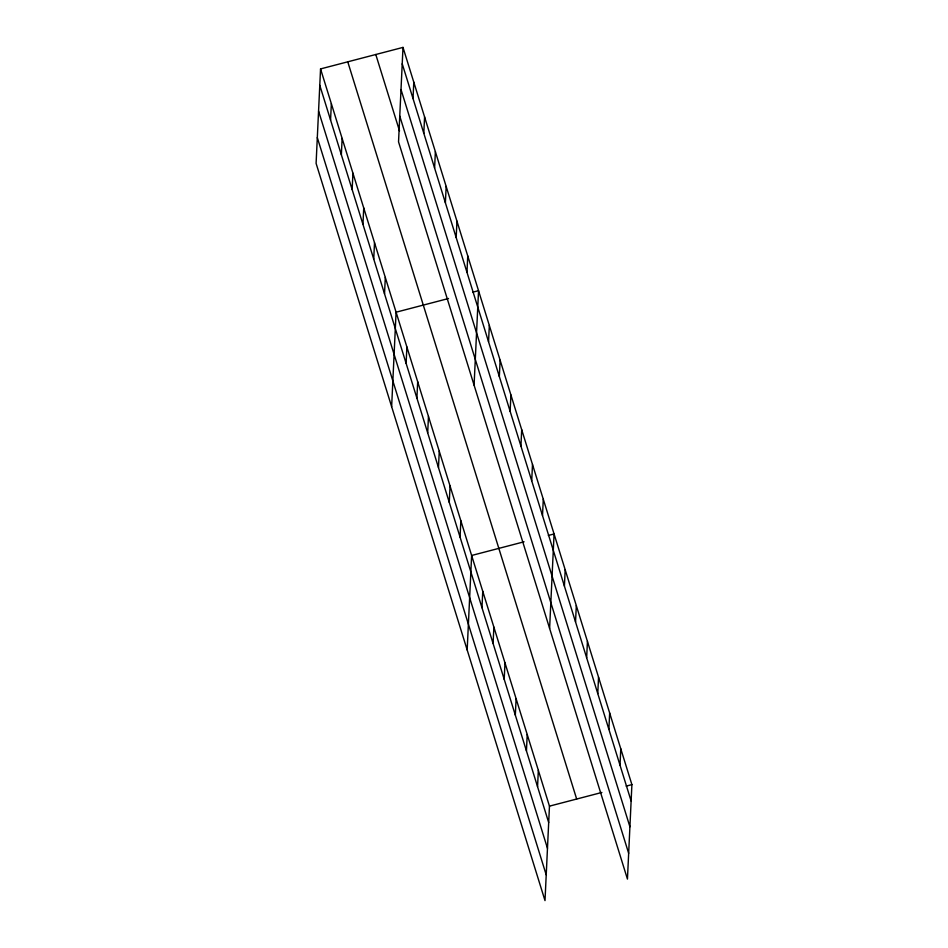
<?xml version="1.0" encoding="UTF-8"?>
<svg xmlns="http://www.w3.org/2000/svg" width="948" height="948" viewBox="0 0 948 948"><rect width="100%" height="100%" fill="white"/><g stroke="black" fill="none" stroke-linecap="round" stroke-linejoin="round"><path stroke-width="1.42" d="M320.554 68.92L316.099 163.376L545.005 900.6L549.461 806.144L320.554 68.92L402.995 47.4L631.901 784.624L627.446 879.08L398.539 141.856L402.995 47.4M330.568 120.064L331.35 103.676M341.363 154.82L342.133 138.432M352.158 189.576L352.929 173.188M362.942 224.332L363.724 207.944M373.737 259.088L374.507 242.688M384.533 293.833L385.303 277.444M391.643 406.668L396.086 312.2L448.523 298.513M413.02 98.545L413.79 82.156M406.111 363.345L406.882 346.956M423.803 133.301L424.586 116.912M416.907 398.101L417.677 381.712M434.599 168.057L435.369 151.668M427.69 432.857L428.46 416.468M445.394 202.813L446.164 186.424M438.486 467.613L439.256 451.224M456.178 237.557L456.96 221.168M449.269 502.369L450.051 485.98M466.973 272.313L467.743 255.924M460.064 537.125L460.835 520.725M474.083 385.149L478.539 290.681L472.803 292.174M467.174 649.949L471.63 555.481L524.066 541.794M488.552 341.825L489.322 325.437M481.975 607.68L482.745 591.291M499.347 376.581L500.117 360.193M493.09 643.491L493.861 627.102M510.131 411.337L510.913 394.949M504.206 679.301L504.988 662.913M520.926 446.093L521.696 429.705M515.333 715.1L516.103 698.712M531.721 480.849L532.492 464.461M526.448 750.911L527.218 734.522M542.505 515.594L543.287 499.205M537.563 786.721L538.334 770.333M549.615 628.429L554.07 533.961L548.347 535.454M564.416 586.16L565.186 569.772M575.543 621.971L576.313 605.582M586.658 657.782L587.428 641.393M597.773 693.581L598.544 677.192M608.889 729.391L609.659 713.003M620.004 765.202L620.786 748.813M549.461 806.144L601.885 792.457M626.178 786.117L631.901 784.624M402.225 63.789L631.131 801.013M401.016 89.55L629.91 826.775M399.76 116.094L628.666 853.319M375.787 54.498L399.535 130.966M347.762 61.821L576.668 799.034M319.784 85.308L548.679 822.532M318.564 111.07L547.47 848.294M317.319 137.614L546.214 874.838"/></g></svg>
